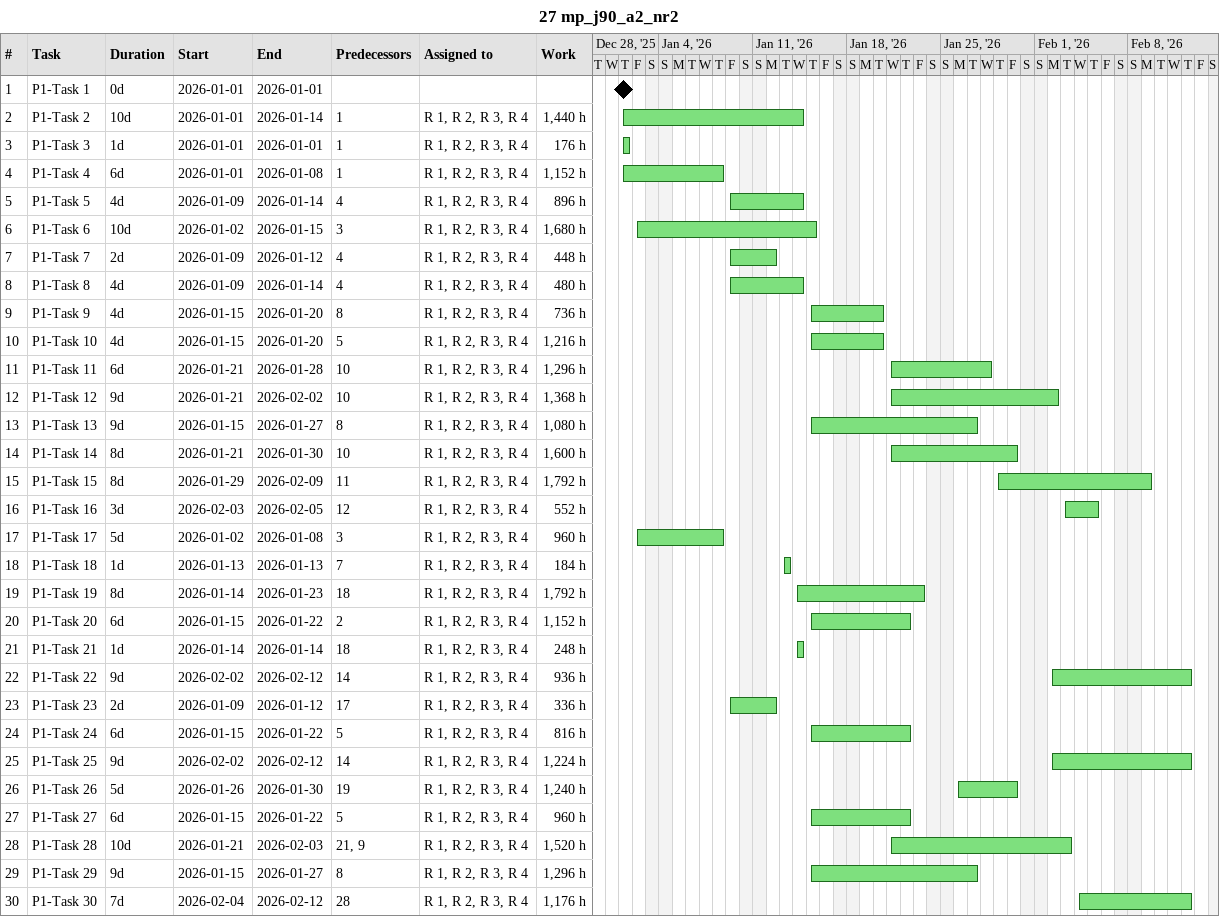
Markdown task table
27 mp_j90_a2_nr2

| ID | Task | Duration | Start | Finish | Predecessors | Resources | Work (h) |
|---|---|---|---|---|---|---|---|
| 1 | P1-Task 1 | 0d | 2026-01-01 | 2026-01-01 |  |  |  |
| 2 | P1-Task 2 | 10d | 2026-01-01 | 2026-01-14 | 1 | R 1, R 2, R 3, R 4 | 1440 |
| 3 | P1-Task 3 | 1d | 2026-01-01 | 2026-01-01 | 1 | R 1, R 2, R 3, R 4 | 176 |
| 4 | P1-Task 4 | 6d | 2026-01-01 | 2026-01-08 | 1 | R 1, R 2, R 3, R 4 | 1152 |
| 5 | P1-Task 5 | 4d | 2026-01-09 | 2026-01-14 | 4 | R 1, R 2, R 3, R 4 | 896 |
| 6 | P1-Task 6 | 10d | 2026-01-02 | 2026-01-15 | 3 | R 1, R 2, R 3, R 4 | 1680 |
| 7 | P1-Task 7 | 2d | 2026-01-09 | 2026-01-12 | 4 | R 1, R 2, R 3, R 4 | 448 |
| 8 | P1-Task 8 | 4d | 2026-01-09 | 2026-01-14 | 4 | R 1, R 2, R 3, R 4 | 480 |
| 9 | P1-Task 9 | 4d | 2026-01-15 | 2026-01-20 | 8 | R 1, R 2, R 3, R 4 | 736 |
| 10 | P1-Task 10 | 4d | 2026-01-15 | 2026-01-20 | 5 | R 1, R 2, R 3, R 4 | 1216 |
| 11 | P1-Task 11 | 6d | 2026-01-21 | 2026-01-28 | 10 | R 1, R 2, R 3, R 4 | 1296 |
| 12 | P1-Task 12 | 9d | 2026-01-21 | 2026-02-02 | 10 | R 1, R 2, R 3, R 4 | 1368 |
| 13 | P1-Task 13 | 9d | 2026-01-15 | 2026-01-27 | 8 | R 1, R 2, R 3, R 4 | 1080 |
| 14 | P1-Task 14 | 8d | 2026-01-21 | 2026-01-30 | 10 | R 1, R 2, R 3, R 4 | 1600 |
| 15 | P1-Task 15 | 8d | 2026-01-29 | 2026-02-09 | 11 | R 1, R 2, R 3, R 4 | 1792 |
| 16 | P1-Task 16 | 3d | 2026-02-03 | 2026-02-05 | 12 | R 1, R 2, R 3, R 4 | 552 |
| 17 | P1-Task 17 | 5d | 2026-01-02 | 2026-01-08 | 3 | R 1, R 2, R 3, R 4 | 960 |
| 18 | P1-Task 18 | 1d | 2026-01-13 | 2026-01-13 | 7 | R 1, R 2, R 3, R 4 | 184 |
| 19 | P1-Task 19 | 8d | 2026-01-14 | 2026-01-23 | 18 | R 1, R 2, R 3, R 4 | 1792 |
| 20 | P1-Task 20 | 6d | 2026-01-15 | 2026-01-22 | 2 | R 1, R 2, R 3, R 4 | 1152 |
| 21 | P1-Task 21 | 1d | 2026-01-14 | 2026-01-14 | 18 | R 1, R 2, R 3, R 4 | 248 |
| 22 | P1-Task 22 | 9d | 2026-02-02 | 2026-02-12 | 14 | R 1, R 2, R 3, R 4 | 936 |
| 23 | P1-Task 23 | 2d | 2026-01-09 | 2026-01-12 | 17 | R 1, R 2, R 3, R 4 | 336 |
| 24 | P1-Task 24 | 6d | 2026-01-15 | 2026-01-22 | 5 | R 1, R 2, R 3, R 4 | 816 |
| 25 | P1-Task 25 | 9d | 2026-02-02 | 2026-02-12 | 14 | R 1, R 2, R 3, R 4 | 1224 |
| 26 | P1-Task 26 | 5d | 2026-01-26 | 2026-01-30 | 19 | R 1, R 2, R 3, R 4 | 1240 |
| 27 | P1-Task 27 | 6d | 2026-01-15 | 2026-01-22 | 5 | R 1, R 2, R 3, R 4 | 960 |
| 28 | P1-Task 28 | 10d | 2026-01-21 | 2026-02-03 | 21, 9 | R 1, R 2, R 3, R 4 | 1520 |
| 29 | P1-Task 29 | 9d | 2026-01-15 | 2026-01-27 | 8 | R 1, R 2, R 3, R 4 | 1296 |
| 30 | P1-Task 30 | 7d | 2026-02-04 | 2026-02-12 | 28 | R 1, R 2, R 3, R 4 | 1176 |
